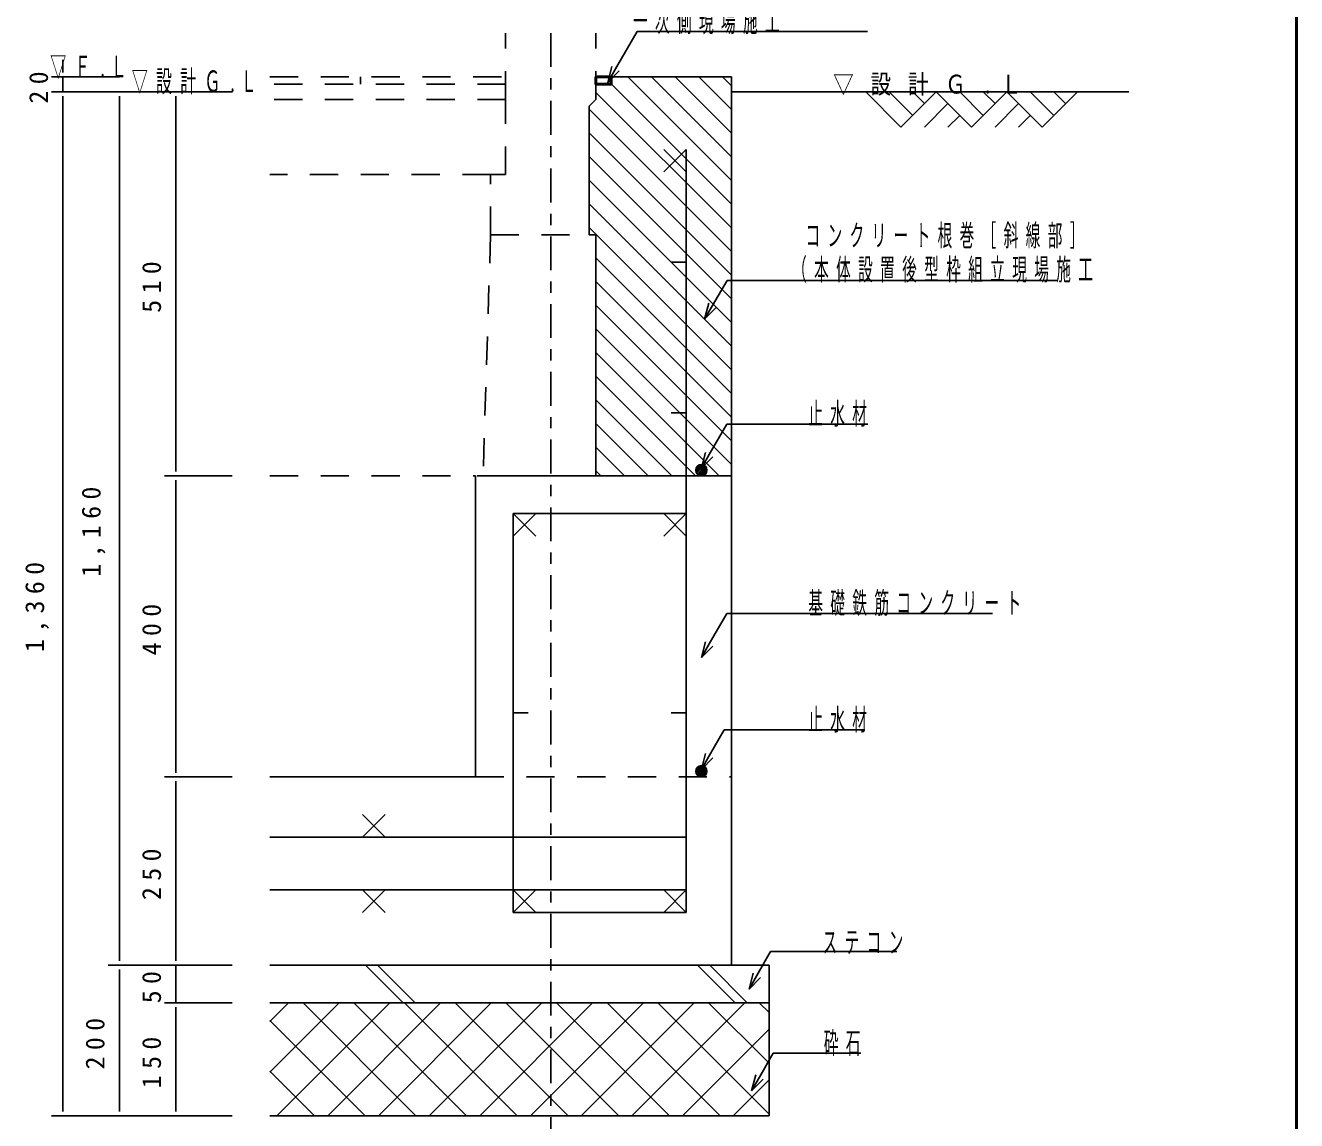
# Model space of a CAD drawing. Units: millimetres on the paper, enlarged 30 times, with parts at other scales. Extents: x -11550 to 5573, y -35640 to 8010.
# Drawn here: x -3378 to 0, y -16204 to -13295 of the extents above; entities that cross this region are included whole.
import ezdxf

# ---------------------------------------------------------------- set-up
doc = ezdxf.new("R2010")
doc.units = ezdxf.units.MM
doc.header["$LTSCALE"] = 30
doc.linetypes.add('USER1', pattern=[4.5, 2.5, -2])
doc.linetypes.add('USER2', pattern=[6, 3, -1, 1, -1])
doc.layers.add('layer1', color=4, linetype='Continuous', lineweight=25)
doc.styles.add('ＭＳ ゴシック', font='')
doc.styles.get('ＭＳ ゴシック').set_extended_font_data('MS Gothic')

msp = doc.modelspace()

# ---------------------------------------------------------------- linework, layer by layer
at = {"layer": 'layer1', "color": 7, "lineweight": 50}
msp.add_line((0, -17820), (0, -9810), dxfattribs=at)
at = {"layer": 'layer1', "color": 5, "linetype": 'USER1'}
for p, q in [((-2101.57, -13490.9), (-2101.57, -13314.82)), ((-1861.57, -13490.9), (-1861.57, -13314.82)), ((-2101.57, -13490.9), (-2727.88, -13490.9)), ((-1861.57, -13490.9), (-1879.57, -13508.9)), ((-1879.57, -13850.9), (-1879.57, -13508.9)), ((-2141.57, -13690.91), (-2727.88, -13690.91)), ((-2141.57, -13850.9), (-2141.57, -13690.91)), ((-2141.57, -13850.9), (-2161.57, -14490.91)), ((-1879.57, -13850.9), (-1861.57, -13850.9)), ((-1861.57, -14490.91), (-1861.57, -13850.9)), ((-2161.57, -14490.91), (-1861.57, -14490.91))]:
    msp.add_line(p, q, dxfattribs=at)
at = {"layer": 'layer1', "linetype": 'USER2'}
msp.add_line((-1981.57, -13314.82), (-1981.57, -16390.9), dxfattribs=at)
at = {"layer": 'layer1'}
for p, q in [((-1809.25, -13409.38), (-1752.43, -13310.98)), ((-1752.43, -13310.98), (-1749.43, -13310.98)), ((-1749.43, -13310.98), (-1139.91, -13310.98)), ((-3277.88, -13408.4), (-3277.88, -13385.9)), ((-3277.88, -13419.65), (-3277.88, -13408.4)), ((-1830.25, -13445.76), (-1818.99, -13403.76)), ((-3127.88, -13430.9), (-3307.88, -13430.9)), ((-3277.88, -13470.91), (-3277.88, -13430.9)), ((-1830.25, -13445.76), (-1809.25, -13409.38)), ((-1799.5, -13415.01), (-1830.25, -13445.76)), ((-1777.22, -13430.91), (-1501.57, -13706.55)), ((-1714.36, -13430.91), (-1501.57, -13643.69)), ((-1651.49, -13430.91), (-1501.57, -13580.83)), ((-1588.63, -13430.91), (-1501.57, -13517.97)), ((-1525.77, -13430.91), (-1501.57, -13455.11)), ((-3127.88, -13470.91), (-3307.88, -13470.91)), ((-3127.88, -13470.91), (-3307.88, -13470.91)), ((-2977.88, -13470.91), (-3157.88, -13470.91)), ((-2827.88, -13470.91), (-3007.88, -13470.91)), ((-1861.57, -13472.28), (-1501.57, -13832.28)), ((-1821.57, -13449.42), (-1501.57, -13769.42)), ((-1144.95, -13470.91), (-1051.2, -13564.66)), ((-1082.45, -13470.91), (-1019.95, -13533.41)), ((-1051.2, -13564.66), (-957.45, -13470.91)), ((-1019.95, -13470.91), (-988.7, -13502.16)), ((-957.45, -13470.91), (-863.7, -13564.66)), ((-894.95, -13470.91), (-832.45, -13533.41)), ((-863.7, -13564.66), (-769.95, -13470.91)), ((-832.45, -13470.91), (-801.2, -13502.16)), ((-769.95, -13470.91), (-676.2, -13564.66)), ((-644.95, -13533.41), (-707.45, -13470.91)), ((-676.2, -13564.66), (-582.45, -13470.91)), ((-613.7, -13502.16), (-644.95, -13470.91)), ((-3277.88, -13482.16), (-3277.88, -13493.41)), ((-3277.88, -13482.16), (-3277.88, -13493.41)), ((-3277.88, -16168.4), (-3277.88, -13493.41)), ((-3277.88, -13493.41), (-3277.88, -13515.91)), ((-3127.88, -13482.16), (-3127.88, -13493.41)), ((-3127.88, -15768.4), (-3127.88, -13493.41)), ((-2977.88, -13482.16), (-2977.88, -13493.41)), ((-2977.88, -14468.41), (-2977.88, -13493.41)), ((-988.7, -13564.66), (-926.2, -13502.16)), ((-801.2, -13564.66), (-738.7, -13502.16)), ((-1879.57, -13517.14), (-1501.57, -13895.14)), ((-926.2, -13564.66), (-894.95, -13533.41)), ((-738.7, -13564.66), (-707.45, -13533.41)), ((-1879.57, -13580), (-1501.57, -13958)), ((-1879.57, -13642.86), (-1501.57, -14020.86)), ((-1879.57, -13705.72), (-1501.57, -14083.72)), ((-1879.57, -13768.59), (-1501.57, -14146.59)), ((-1879.57, -13831.45), (-1501.57, -14209.45)), ((-1861.57, -13912.31), (-1501.57, -14272.31)), ((-1861.57, -13975.17), (-1501.57, -14335.17)), ((-1551.79, -14038.34), (-1513.3, -13971.68)), ((-1513.3, -13971.68), (-1285.38, -13971.68)), ((-1285.38, -13971.68), (-637.33, -13971.68)), ((-1861.57, -14038.03), (-1501.57, -14398.03)), ((-1572.79, -14074.71), (-1561.53, -14032.71)), ((-1572.79, -14074.71), (-1551.79, -14038.34)), ((-1542.04, -14043.97), (-1572.79, -14074.71)), ((-1861.57, -14100.9), (-1501.57, -14460.89)), ((-1861.57, -14163.76), (-1534.42, -14490.91)), ((-1861.57, -14226.62), (-1597.28, -14490.91)), ((-1861.57, -14289.48), (-1660.14, -14490.91)), ((-1861.57, -14352.34), (-1723.01, -14490.91)), ((-1560.57, -14434.53), (-1513.9, -14353.7)), ((-1513.9, -14353.7), (-1285.38, -14353.7)), ((-1285.38, -14353.7), (-1138.81, -14353.7)), ((-1861.57, -14415.21), (-1785.87, -14490.91)), ((-1581.57, -14470.9), (-1570.31, -14428.9)), ((-1581.57, -14470.9), (-1560.57, -14434.53)), ((-1550.82, -14440.16), (-1581.57, -14470.9)), ((-2977.88, -14479.66), (-2977.88, -14468.41)), ((-1861.57, -14478.07), (-1848.73, -14490.91)), ((-2827.88, -14490.91), (-3007.88, -14490.91)), ((-2827.88, -14490.91), (-3007.88, -14490.91)), ((-2977.88, -14502.16), (-2977.88, -14513.41)), ((-2977.88, -15268.4), (-2977.88, -14513.41)), ((-1560.57, -14937.54), (-1513.9, -14856.71)), ((-1513.9, -14856.71), (-1285.38, -14856.71)), ((-1285.38, -14856.71), (-807.92, -14856.71)), ((-1581.57, -14973.91), (-1570.31, -14931.91)), ((-1581.57, -14973.91), (-1560.57, -14937.54)), ((-1550.82, -14943.16), (-1581.57, -14973.91)), ((-1560.57, -15234.53), (-1521.08, -15166.14)), ((-1521.08, -15166.14), (-1285.38, -15166.14)), ((-1285.38, -15166.14), (-1147.03, -15166.14)), ((-1581.57, -15270.9), (-1570.31, -15228.9)), ((-1581.57, -15270.9), (-1560.57, -15234.53)), ((-1550.82, -15240.16), (-1581.57, -15270.9)), ((-2827.88, -15290.9), (-3007.88, -15290.9)), ((-2827.88, -15290.9), (-3007.88, -15290.9)), ((-2977.88, -15279.65), (-2977.88, -15268.4)), ((-2977.88, -15302.15), (-2977.88, -15313.4)), ((-2977.88, -15768.4), (-2977.88, -15313.4)), ((-3127.88, -15779.65), (-3127.88, -15768.4)), ((-2977.88, -15768.4), (-2977.88, -15745.9)), ((-2977.88, -15779.65), (-2977.88, -15768.4)), ((-2977.88, -15779.65), (-2977.88, -15768.4)), ((-1433.83, -15817.99), (-1397.44, -15754.96)), ((-1397.44, -15754.96), (-1245.38, -15754.96)), ((-1245.38, -15754.96), (-1061.85, -15754.96)), ((-2977.88, -15790.9), (-3157.88, -15790.9)), ((-2977.88, -15790.9), (-3157.88, -15790.9)), ((-3127.88, -15802.15), (-3127.88, -15813.4)), ((-2827.88, -15790.9), (-3007.88, -15790.9)), ((-2827.88, -15790.9), (-3007.88, -15790.9)), ((-2977.88, -15890.9), (-2977.88, -15790.9)), ((-2473.87, -15790.9), (-2373.87, -15890.9)), ((-2441.87, -15790.9), (-2341.87, -15890.9)), ((-1591.4, -15790.9), (-1491.4, -15890.9)), ((-1559.4, -15790.9), (-1459.4, -15890.9)), ((-3127.88, -16168.4), (-3127.88, -15813.4)), ((-1454.83, -15854.36), (-1443.57, -15812.36)), ((-1454.83, -15854.36), (-1433.83, -15817.99)), ((-1424.08, -15823.62), (-1454.83, -15854.36)), ((-2827.88, -15890.9), (-3007.88, -15890.9)), ((-2827.88, -15890.9), (-3007.88, -15890.9)), ((-2977.88, -15902.15), (-2977.88, -15913.4)), ((-2977.88, -15902.15), (-2977.88, -15913.4)), ((-2727.88, -15940.24), (-2678.55, -15890.9)), ((-2727.88, -16074.94), (-2543.85, -15890.9)), ((-2709.14, -16190.9), (-2409.14, -15890.9)), ((-2339.91, -16190.9), (-2639.91, -15890.9)), ((-2574.44, -16190.9), (-2274.44, -15890.9)), ((-2205.21, -16190.9), (-2505.21, -15890.9)), ((-2439.73, -16190.9), (-2139.73, -15890.9)), ((-2070.5, -16190.9), (-2370.5, -15890.9)), ((-2305.03, -16190.9), (-2005.03, -15890.9)), ((-1935.8, -16190.9), (-2235.8, -15890.9)), ((-2170.33, -16190.9), (-1870.33, -15890.9)), ((-1801.1, -16190.9), (-2101.1, -15890.9)), ((-2035.62, -16190.9), (-1735.62, -15890.9)), ((-1666.39, -16190.9), (-1966.39, -15890.9)), ((-1900.92, -16190.9), (-1600.92, -15890.9)), ((-1531.69, -16190.9), (-1831.69, -15890.9)), ((-1766.22, -16190.9), (-1466.22, -15890.9)), ((-1401.57, -16186.32), (-1696.99, -15890.9)), ((-1401.57, -16051.62), (-1562.28, -15890.9)), ((-1401.57, -15916.91), (-1427.58, -15890.9)), ((-2977.88, -16168.4), (-2977.88, -15913.4)), ((-2977.88, -15913.4), (-2977.88, -15935.9)), ((-2474.62, -16190.9), (-2727.88, -15937.64)), ((-1631.51, -16190.9), (-1401.57, -15960.96)), ((-1427.34, -16088.18), (-1390.95, -16025.14)), ((-1390.95, -16025.14), (-1245.38, -16025.14)), ((-1245.38, -16025.14), (-1157.42, -16025.14)), ((-2609.32, -16190.9), (-2727.88, -16072.34)), ((-1496.81, -16190.9), (-1401.57, -16095.67)), ((-1448.34, -16124.55), (-1437.09, -16082.55)), ((-1448.34, -16124.55), (-1427.34, -16088.18)), ((-1417.6, -16093.8), (-1448.34, -16124.55)), ((-3277.88, -16179.65), (-3277.88, -16168.4)), ((-3127.88, -16179.65), (-3127.88, -16168.4)), ((-2977.88, -16179.65), (-2977.88, -16168.4)), ((-3127.88, -16190.9), (-3307.88, -16190.9)), ((-2977.88, -16190.9), (-3157.88, -16190.9)), ((-2827.88, -16190.9), (-3007.88, -16190.9))]:
    msp.add_line(p, q, dxfattribs=at)
at = {"layer": 'layer1', "linetype": 'USER1'}
for p, q in [((-2727.88, -13430.9), (-2101.57, -13430.9)), ((-2487.58, -13430.9), (-2487.58, -13450.9)), ((-2101.57, -13450.9), (-2727.88, -13450.9)), ((-2101.57, -13690.91), (-2101.57, -13490.9)), ((-2101.57, -13690.91), (-2141.57, -13690.91)), ((-2141.57, -13850.9), (-1879.57, -13850.9)), ((-2727.88, -14490.91), (-2181.57, -14490.91))]:
    msp.add_line(p, q, dxfattribs=at)
at = {"layer": 'layer1', "color": 6}
for p, q in [((-1501.57, -13430.91), (-1821.57, -13430.91)), ((-1501.57, -13430.91), (-1501.57, -15790.9)), ((-1861.57, -13450.91), (-1861.57, -13490.9)), ((-1861.57, -13490.9), (-1879.57, -13508.9)), ((-1879.57, -13508.9), (-1879.57, -13850.9)), ((-1879.57, -13850.9), (-1861.57, -13850.9)), ((-1861.57, -13850.9), (-1861.57, -14490.91)), ((-2181.57, -14490.91), (-2181.57, -15290.9)), ((-2177.22, -14490.91), (-1861.57, -14490.91)), ((-1861.57, -14490.91), (-1501.57, -14490.91)), ((-1861.57, -14490.91), (-1501.57, -14490.91)), ((-2727.88, -15290.9), (-2181.57, -15290.9)), ((-1401.57, -15790.9), (-2727.88, -15790.9)), ((-1401.57, -15790.9), (-1401.57, -16190.9)), ((-1401.57, -15890.9), (-2727.88, -15890.9)), ((-1401.57, -16190.9), (-2727.88, -16190.9))]:
    msp.add_line(p, q, dxfattribs=at)
at = {"layer": 'layer1', "color": 20}
for p, q in [((-1501.57, -13470.91), (-445.78, -13470.91)), ((-1681.59, -13683.81), (-1621.59, -13623.81)), ((-1621.59, -13683.81), (-1681.59, -13623.81)), ((-1621.59, -13623.81), (-1621.59, -15650.9)), ((-1661.59, -13923.81), (-1621.59, -13923.81)), ((-1661.59, -14323.81), (-1621.59, -14323.81)), ((-1583.69, -14461.06), (-1596.42, -14473.78)), ((-1579.45, -14461.06), (-1596.42, -14478.03)), ((-1576.09, -14461.94), (-1595.53, -14481.38)), ((-1573.3, -14463.39), (-1594.08, -14484.18)), ((-1570.96, -14465.3), (-1592.18, -14486.51)), ((-1569.06, -14467.63), (-1589.84, -14488.42)), ((-1567.61, -14470.43), (-1587.05, -14489.87)), ((-1566.72, -14473.78), (-1583.69, -14490.75)), ((-1566.72, -14478.03), (-1579.45, -14490.75)), ((-2081.59, -14650.91), (-2021.59, -14590.91)), ((-2021.59, -14650.91), (-2081.59, -14590.91)), ((-2081.59, -14590.91), (-1621.59, -14590.91)), ((-2081.59, -15650.9), (-2081.59, -14590.91)), ((-1681.59, -14650.91), (-1621.59, -14590.91)), ((-1621.59, -14650.91), (-1681.59, -14590.91)), ((-2081.59, -15120.9), (-2041.59, -15120.9)), ((-1621.59, -15120.9), (-1661.59, -15120.9)), ((-1583.69, -15261.06), (-1596.42, -15273.78)), ((-1579.45, -15261.06), (-1596.42, -15278.03)), ((-1576.09, -15261.94), (-1595.53, -15281.38)), ((-1573.3, -15263.39), (-1594.08, -15284.18)), ((-1570.96, -15265.3), (-1592.18, -15286.51)), ((-1569.06, -15267.63), (-1589.84, -15288.42)), ((-1567.61, -15270.43), (-1587.05, -15289.87)), ((-1566.72, -15273.78), (-1583.69, -15290.75)), ((-1566.72, -15278.03), (-1579.45, -15290.75)), ((-2481.59, -15390.9), (-2421.59, -15450.9)), ((-2421.59, -15390.9), (-2481.59, -15450.9)), ((-1621.59, -15450.9), (-2727.88, -15450.9)), ((-1621.59, -15590.9), (-2727.88, -15590.9)), ((-2481.59, -15650.9), (-2421.59, -15590.9)), ((-2421.59, -15650.9), (-2481.59, -15590.9)), ((-2081.59, -15650.9), (-2021.59, -15590.9)), ((-2021.59, -15650.9), (-2081.59, -15590.9)), ((-1681.59, -15650.9), (-1621.59, -15590.9)), ((-1621.59, -15650.9), (-1681.59, -15590.9)), ((-2081.59, -15650.9), (-1621.59, -15650.9))]:
    msp.add_line(p, q, dxfattribs=at)
at = {"layer": 'layer1', "color": 6, "linetype": 'USER1'}
msp.add_line((-2181.57, -15290.9), (-1501.57, -15290.9), dxfattribs=at)
at = {"layer": 'layer1', "color": 5, "lineweight": 50}
msp.add_lwpolyline([(-1861.57, -13430.91), (-1821.57, -13430.91), (-1821.57, -13450.91), (-1861.57, -13450.91)], close=True, dxfattribs=at)
at = {"layer": 'layer1', "color": 20}
for centre in [(-1581.57, -14475.91), (-1581.57, -15275.9)]:
    msp.add_circle(centre, 15, dxfattribs=at)

# ---------------------------------------------------------------- texts
at = {"layer": 'layer1', "color": 2, "char_height": 57.18, "attachment_point": 7, "style": 'ＭＳ ゴシック'}
for s, insert in [('\\T1.5;\\W0.5;一次側現場施工', (-1763.48, -13317.91)), ('\\T1.5;\\W0.55;▽Ｆ.Ｌ', (-3311.76, -13437.33)), ('\\T1.5;\\W0.55;▽設計Ｇ.Ｌ', (-3095.19, -13477.33)), ('\\T1.5;\\W0.5;コンクリート根巻［斜線部］', (-1304.78, -13887.45)), ('\\T1.5;\\W0.5;（本体設置後型枠組立現場施工', (-1340.48, -13978.68)), ('\\T1.5;\\W0.5;止水材', (-1297.59, -14360.67)), ('\\T1.5;\\W0.5;基礎鉄筋コンクリート', (-1297.33, -14863.71)), ('\\T1.5;\\W0.5;止水材', (-1297.59, -15173.11)), ('\\T1.5;\\W0.5;ステコン', (-1259.43, -15761.96)), ('\\T1.5;\\W0.5;砕石', (-1256.28, -16032.1))]:
    msp.add_mtext(s, dxfattribs=dict(at, insert=insert))
at = {"layer": 'layer1', "color": 3, "char_height": 50.26, "attachment_point": 5, "rotation": 90, "style": 'ＭＳ ゴシック'}
for s, insert in [('\\T1.5;20', (-3342.16, -13450.9)), ('\\T1.5;510', (-3042.16, -13980.91)), ('\\T1.5;1,160', (-3196.51, -14630.9)), ('\\T1.5;1,360', (-3346.51, -14830.9)), ('\\T1.5;400', (-3042.16, -14890.9)), ('\\T1.5;250', (-3042.16, -15540.9)), ('\\T1.5;50', (-3042.16, -15840.9)), ('\\T1.5;200', (-3192.16, -15990.9)), ('\\T1.5;150', (-3042.16, -16040.9))]:
    msp.add_mtext(s, dxfattribs=dict(at, insert=insert))
at = {"layer": 'layer1', "color": 3, "insert": (-1231.52, -13481.07), "char_height": 50.26, "attachment_point": 7, "style": 'ＭＳ ゴシック'}
msp.add_mtext('\\T1.81;\\W0.8;▽設計Ｇ.Ｌ', dxfattribs=at)

doc.saveas('drawing.dxf')
